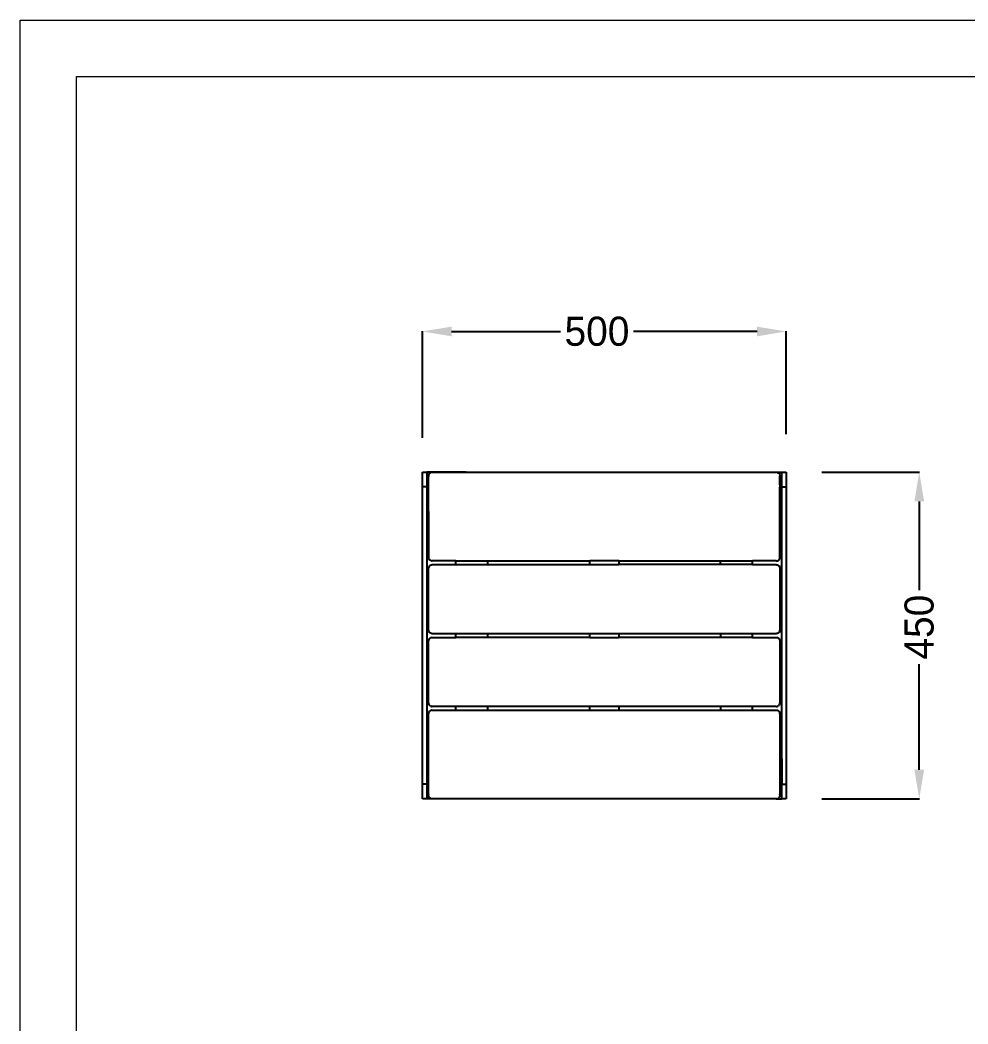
# Model space of a CAD drawing. Header units: millimetres. Extents: x 2144 to 4750, y 92 to 3343.
# Drawn here: x 2144 to 3447, y 1963 to 3343 of the extents above; entities that cross this region are included whole.
import ezdxf

# ---------------------------------------------------------------- set-up
doc = ezdxf.new("R2010")
doc.units = ezdxf.units.MM
doc.header["$PDSIZE"] = -1
doc.layers.add('DIMS', color=1, linetype='Continuous')
doc.layers.add('tabelka', color=155, linetype='Continuous')
doc.styles.get("Standard").update_dxf_attribs({"font": 'Gothic.ttf'})
doc.dimstyles.new('ISO-25', dxfattribs={"dimtxt": 2.5, "dimasz": 2.5, "dimexe": 1.25, "dimexo": 0.625, "dimtad": 1, "dimtxsty": 'Standard', "dimcen": 2.5, "dimadec": 0, "dimazin": 0, "dimtfac": 1, "dimtmove": 0, "dimatfit": 3, "dimfxl": 1, "dimarcsym": 0})

# ---------------------------------------------------------------- blocks, each defined once
blk = doc.blocks.new('*D15')
at = {"layer": 'Defpoints', "color": 0, "transparency": 16777216}
for p in [(3197.3, 2914.6), (2697.3, 2768), (3197.3, 2772.7)]:
    blk.add_point(p, dxfattribs=at)
at = {"layer": 'DIMS', "color": 0, "lineweight": -2, "transparency": 16777216}
for p, q in [((2697.3, 2768.5), (2697.3, 2915.1)), ((2737.3, 2914.6), (2887, 2914.6)), ((3157.3, 2914.6), (2987.6, 2914.6)), ((3197.3, 2773.2), (3197.3, 2915.1))]:
    blk.add_line(p, q, dxfattribs=at)
at = {"layer": 'DIMS', "color": 0, "transparency": 16777216}
for points in [[(2737.3, 2921.2), (2737.3, 2907.9), (2697.3, 2914.6)], [(3157.3, 2921.2), (3157.3, 2907.9), (3197.3, 2914.6)]]:
    blk.add_solid(points, dxfattribs=at)
at = {"layer": 'DIMS', "color": 0, "transparency": 16777216, "insert": (2937.3, 2914.6), "char_height": 40, "attachment_point": 5}
blk.add_mtext('500', dxfattribs=at)
blk = doc.blocks.new('*D18')
at = {"layer": 'Defpoints', "color": 0, "transparency": 16777216}
for p in [(3245.9, 2721), (3245.9, 2272), (3380.3, 2272)]:
    blk.add_point(p, dxfattribs=at)
at = {"layer": 'DIMS', "color": 0, "lineweight": -2, "transparency": 16777216}
for p, q in [((3246.4, 2721), (3380.8, 2721)), ((3380.3, 2681), (3380.3, 2558.7)), ((3380.3, 2312), (3380.3, 2457.3)), ((3246.4, 2272), (3380.8, 2272))]:
    blk.add_line(p, q, dxfattribs=at)
at = {"layer": 'DIMS', "color": 0, "transparency": 16777216}
for points in [[(3373.7, 2681), (3387, 2681), (3380.3, 2721)], [(3373.7, 2312), (3387, 2312), (3380.3, 2272)]]:
    blk.add_solid(points, dxfattribs=at)
at = {"layer": 'DIMS', "color": 0, "transparency": 16777216, "insert": (3380.3, 2508), "char_height": 40, "attachment_point": 5, "rotation": 90}
blk.add_mtext('450', dxfattribs=at)

msp = doc.modelspace()

# ---------------------------------------------------------------- linework, layer by layer
for p, q in [((2697.3, 2721), (2703.3, 2721)), ((2697.3, 2719.8), (2697.3, 2721)), ((2697.3, 2718.2), (2697.3, 2719.8)), ((2703.5, 2721), (2703.3, 2721)), ((2703.3, 2721), (2703.3, 2719.8)), ((2703.3, 2719.8), (2703.3, 2718.2)), ((2703.9, 2721), (2703.5, 2721)), ((2704.5, 2721), (2703.9, 2721)), ((2705.4, 2721), (2704.5, 2721)), ((2706.5, 2721), (2705.4, 2721)), ((2707.8, 2721), (2706.5, 2721)), ((2706.5, 2718.5), (2707, 2719.2)), ((2707, 2719.2), (2707.6, 2719.8)), ((2707.6, 2719.8), (2707.8, 2720)), ((2709.2, 2721), (2707.8, 2721)), ((2707.8, 2720), (2708.3, 2720.3)), ((2708.3, 2720.3), (2709.1, 2720.7)), ((2709.1, 2720.7), (2709.2, 2720.7)), ((2710.8, 2721), (2709.2, 2721)), ((2709.2, 2720.7), (2710, 2720.9)), ((2710.8, 2721), (2710, 2720.9)), ((2712.3, 2721), (2710.8, 2721)), ((2710.8, 2721), (2712.3, 2721)), ((2710.8, 2721), (2710.8, 2721)), ((2757.3, 2721), (2712.3, 2721)), ((2712.3, 2721), (2764.6, 2721)), ((2764.6, 2721), (3130.1, 2721)), ((3130.1, 2721), (3182.3, 2721)), ((3137.3, 2721), (3182.3, 2721)), ((3182.3, 2721), (3183.9, 2721)), ((3182.3, 2721), (3183.8, 2721)), ((3183.8, 2721), (3183.9, 2721)), ((3183.9, 2721), (3184.7, 2720.9)), ((3183.9, 2721), (3185.4, 2721)), ((3184.7, 2720.9), (3185.4, 2720.7)), ((3185.4, 2721), (3186.8, 2721)), ((3185.4, 2720.7), (3185.5, 2720.7)), ((3185.5, 2720.7), (3186.3, 2720.3)), ((3186.3, 2720.3), (3186.8, 2720)), ((3186.8, 2721), (3188.1, 2721)), ((3186.8, 2720), (3187, 2719.8)), ((3187.7, 2719.2), (3187, 2719.8)), ((3187.7, 2719.2), (3188.1, 2718.5)), ((3188.1, 2721), (3189.2, 2721)), ((3189.2, 2721), (3190.1, 2721)), ((3190.1, 2721), (3190.8, 2721)), ((3190.8, 2721), (3191.2, 2721)), ((3191.2, 2721), (3191.3, 2721)), ((3191.3, 2719.8), (3191.3, 2721)), ((3191.3, 2721), (3197.3, 2721)), ((3191.3, 2718.2), (3191.3, 2719.8)), ((3197.3, 2721), (3197.3, 2719.8)), ((3197.3, 2719.8), (3197.3, 2718.2)), ((2697.3, 2716.1), (2697.3, 2718.2)), ((2697.3, 2713.7), (2697.3, 2716.1)), ((2697.3, 2711.1), (2697.3, 2713.7)), ((2697.3, 2708.2), (2697.3, 2711.1)), ((2697.3, 2705.1), (2697.3, 2708.2)), ((2703.3, 2718.2), (2703.3, 2716.1)), ((2703.3, 2716.1), (2703.3, 2713.7)), ((2703.3, 2713.7), (2703.3, 2711.1)), ((2703.3, 2711.1), (2703.3, 2708.2)), ((2703.3, 2708.2), (2703.3, 2705.1)), ((2705.8, 2716), (2705.9, 2716.6)), ((2705.8, 2716), (2705.8, 2715.1)), ((2705.8, 2714), (2705.8, 2715.1)), ((2705.8, 2712.5), (2705.8, 2714)), ((2705.8, 2710.6), (2705.8, 2712.5)), ((2705.8, 2708.5), (2705.8, 2710.6)), ((2705.8, 2706.1), (2705.8, 2708.5)), ((2705.8, 2703.6), (2705.8, 2706.1)), ((2706.1, 2717.7), (2705.9, 2716.8)), ((2705.9, 2716.8), (2705.9, 2716.6)), ((2706.1, 2717.7), (2706.5, 2718.5)), ((2706.5, 2718.5), (2706.5, 2718.5)), ((3188.1, 2718.5), (3188.2, 2718.5)), ((3188.5, 2717.7), (3188.2, 2718.5)), ((3188.5, 2717.7), (3188.8, 2716.8)), ((3188.8, 2716.8), (3188.8, 2716.6)), ((3188.8, 2716.6), (3188.8, 2716)), ((3188.8, 2715.8), (3188.8, 2716)), ((3188.8, 2715.7), (3188.8, 2715.8)), ((3188.8, 2715.1), (3188.8, 2715.7)), ((3188.8, 2714), (3188.8, 2715.1)), ((3188.8, 2712.5), (3188.8, 2714)), ((3188.8, 2710.6), (3188.8, 2712.5)), ((3188.8, 2708.5), (3188.8, 2710.6)), ((3188.8, 2706.1), (3188.8, 2708.5)), ((3188.8, 2703.6), (3188.8, 2706.1)), ((3191.3, 2716.1), (3191.3, 2718.2)), ((3191.3, 2713.7), (3191.3, 2716.1)), ((3191.3, 2711.1), (3191.3, 2713.7)), ((3191.3, 2708.2), (3191.3, 2711.1)), ((3191.3, 2705.1), (3191.3, 2708.2)), ((3197.3, 2718.2), (3197.3, 2716.1)), ((3197.3, 2716.1), (3197.3, 2713.7)), ((3197.3, 2713.7), (3197.3, 2711.1)), ((3197.3, 2711.1), (3197.3, 2708.2)), ((3197.3, 2708.2), (3197.3, 2705.1)), ((2697.3, 2702), (2697.3, 2705.1)), ((2697.3, 2292), (2697.3, 2702)), ((2703.5, 2701), (2697.3, 2701)), ((2703.3, 2705.1), (2703.3, 2702)), ((2703.3, 2702), (2703.3, 2701)), ((2703.3, 2701), (2703.5, 2701)), ((2703.3, 2701), (2703.3, 2666)), ((2703.5, 2701), (2703.9, 2701)), ((2703.9, 2701), (2704.5, 2701)), ((2704.5, 2701), (2705.4, 2701)), ((2705.4, 2701), (2705.8, 2701)), ((2705.8, 2701), (2705.8, 2703.6)), ((2705.8, 2667), (2705.8, 2701)), ((3188.8, 2703.6), (3188.8, 2701)), ((3188.8, 2701), (3189.2, 2701)), ((3188.8, 2699.6), (3188.8, 2701)), ((3188.8, 2666), (3188.8, 2699.6)), ((3189.2, 2701), (3190.1, 2701)), ((3190.1, 2701), (3190.8, 2701)), ((3190.8, 2701), (3191.2, 2701)), ((3191.2, 2701), (3191.3, 2701)), ((3191.3, 2702), (3191.3, 2705.1)), ((3191.3, 2702), (3191.3, 2701)), ((3191.3, 2666), (3191.3, 2701)), ((3191.3, 2701), (3197.3, 2701)), ((3197.3, 2705.1), (3197.3, 2702)), ((3197.3, 2702), (3197.3, 2292)), ((2705.8, 2666), (2703.3, 2666)), ((2703.3, 2666), (2703.3, 2327)), ((2705.8, 2667), (2705.8, 2666)), ((2705.8, 2666), (2705.8, 2604)), ((3191.3, 2666), (3188.8, 2666)), ((3188.8, 2604), (3188.8, 2666)), ((3191.3, 2327), (3191.3, 2666)), ((2705.8, 2604), (2705.9, 2603.7)), ((2705.9, 2603.7), (2705.9, 2603.5)), ((2705.9, 2603.5), (2705.9, 2603.4)), ((2705.9, 2603.4), (2705.9, 2603.3)), ((2705.9, 2603.3), (2705.9, 2603.1)), ((2705.9, 2603.1), (2706.1, 2602.4)), ((2706.1, 2602.4), (2706.1, 2602.3)), ((2706.5, 2601.5), (2706.1, 2602.3)), ((2707, 2600.8), (2706.5, 2601.5)), ((2706.5, 2601.5), (2706.5, 2601.5)), ((2707.6, 2600.1), (2707, 2600.8)), ((2708.3, 2599.6), (2707.6, 2600.1)), ((2709.1, 2599.3), (2708.3, 2599.6)), ((2710, 2599.1), (2709.1, 2599.3)), ((2710, 2599.1), (2710.8, 2599)), ((2743.3, 2599), (2710.8, 2599)), ((2743.3, 2594), (2743.3, 2599)), ((2743.3, 2599), (2787.3, 2599)), ((2787.3, 2594), (2787.3, 2599)), ((2787.3, 2599), (2927.3, 2599)), ((2927.3, 2594), (2927.3, 2599)), ((2967.3, 2599), (2927.3, 2599)), ((2967.3, 2599), (2967.3, 2594)), ((2967.3, 2599), (3107.3, 2599)), ((3107.3, 2594), (3107.3, 2599)), ((3107.3, 2599), (3151.3, 2599)), ((3151.3, 2594), (3151.3, 2599)), ((3183.8, 2599), (3151.3, 2599)), ((3183.8, 2599), (3184.7, 2599.1)), ((3184.7, 2599.1), (3185.5, 2599.3)), ((3185.5, 2599.3), (3186.3, 2599.6)), ((3186.3, 2599.6), (3187, 2600.1)), ((3187, 2600.1), (3187.7, 2600.8)), ((3187.7, 2600.8), (3188.2, 2601.5)), ((3188.3, 2601.9), (3188.2, 2601.5)), ((3188.2, 2601.5), (3188.2, 2601.5)), ((3188.3, 2601.9), (3188.5, 2602.3)), ((3188.8, 2603.1), (3188.5, 2602.4)), ((3188.5, 2602.3), (3188.5, 2602.4)), ((3188.5, 2602.3), (3188.5, 2602.3)), ((3188.8, 2604), (3188.8, 2603.7)), ((3188.8, 2603.7), (3188.8, 2603.5)), ((3188.8, 2603.5), (3188.8, 2603.4)), ((3188.8, 2603.3), (3188.8, 2603.4)), ((3188.8, 2603.1), (3188.8, 2603.3)), ((2705.9, 2589.3), (2705.8, 2589)), ((2705.8, 2504), (2705.8, 2589)), ((2705.9, 2589.8), (2706, 2590.1)), ((2705.9, 2589.8), (2705.9, 2589.8)), ((2705.9, 2589.8), (2705.9, 2589.8)), ((2705.9, 2589.8), (2705.9, 2589.7)), ((2705.9, 2589.7), (2705.9, 2589.6)), ((2705.9, 2589.6), (2705.9, 2589.5)), ((2705.9, 2589.5), (2705.9, 2589.4)), ((2705.9, 2589.4), (2705.9, 2589.3)), ((2706, 2590.1), (2706.1, 2590.5)), ((2706.4, 2591.2), (2706.1, 2590.7)), ((2706.1, 2590.7), (2706.1, 2590.7)), ((2706.1, 2590.7), (2706.1, 2590.6)), ((2706.1, 2590.5), (2706.1, 2590.6)), ((2706.4, 2591.2), (2706.5, 2591.4)), ((2706.8, 2591.9), (2706.5, 2591.5)), ((2706.5, 2591.5), (2706.5, 2591.4)), ((2706.8, 2591.9), (2707, 2592.2)), ((2707.3, 2592.5), (2707, 2592.2)), ((2707.3, 2592.5), (2707.6, 2592.8)), ((2707.9, 2593), (2707.6, 2592.8)), ((2707.9, 2593), (2708.3, 2593.3)), ((2708.6, 2593.4), (2708.3, 2593.3)), ((2708.6, 2593.4), (2709.1, 2593.7)), ((2709.1, 2593.7), (2709.2, 2593.7)), ((2709.2, 2593.7), (2709.3, 2593.7)), ((2709.3, 2593.7), (2709.7, 2593.8)), ((2709.7, 2593.8), (2710, 2593.9)), ((2710, 2593.9), (2710.8, 2594)), ((2710, 2593.9), (2710, 2593.9)), ((2710, 2593.9), (2710, 2593.9)), ((2710.8, 2594), (2743.3, 2594)), ((2743.3, 2594), (2787.3, 2594)), ((2787.3, 2594), (2927.3, 2594)), ((2927.3, 2594), (2967.3, 2594)), ((3107.3, 2594), (2967.3, 2594)), ((3151.3, 2594), (3107.3, 2594)), ((3151.3, 2594), (3183.8, 2594)), ((3151.3, 2593), (3151.3, 2593)), ((3183.8, 2594), (3184.7, 2593.9)), ((3184.7, 2593.9), (3185.5, 2593.7)), ((3185.5, 2593.7), (3186.3, 2593.3)), ((3186.3, 2593.3), (3187, 2592.8)), ((3187, 2592.8), (3187.7, 2592.2)), ((3187.7, 2592.2), (3187.7, 2592.2)), ((3187.7, 2592.2), (3188.2, 2591.5)), ((3188.2, 2591.5), (3188.2, 2591.4)), ((3188.5, 2590.7), (3188.2, 2591.4)), ((3188.5, 2590.7), (3188.5, 2590.6)), ((3188.5, 2590.6), (3188.8, 2589.8)), ((3188.8, 2589.8), (3188.8, 2589.8)), ((3188.8, 2589.8), (3188.8, 2589.6)), ((3188.8, 2589.6), (3188.8, 2589.5)), ((3188.8, 2589.5), (3188.8, 2589.4)), ((3188.8, 2589.4), (3188.8, 2589.2)), ((3188.8, 2589.2), (3188.8, 2589)), ((3188.8, 2589), (3188.8, 2589)), ((3188.8, 2589), (3188.8, 2504)), ((2705.8, 2504), (2705.9, 2503.7)), ((2705.9, 2503.7), (2705.9, 2503.5)), ((2705.9, 2503.5), (2705.9, 2503.4)), ((2705.9, 2503.4), (2705.9, 2503.3)), ((2705.9, 2503.3), (2705.9, 2503.1)), ((2705.9, 2503.1), (2706.1, 2502.4)), ((2706.1, 2502.4), (2706.1, 2502.3)), ((2706.5, 2501.5), (2706.1, 2502.3)), ((2707, 2500.8), (2706.5, 2501.5)), ((2706.5, 2501.5), (2706.5, 2501.5)), ((2707.6, 2500.1), (2707, 2500.8)), ((2708.3, 2499.6), (2707.6, 2500.1)), ((2709.1, 2499.3), (2708.3, 2499.6)), ((2710, 2499.1), (2709.1, 2499.3)), ((2710.8, 2499), (2710, 2499.1)), ((2743.3, 2499), (2710.8, 2499)), ((2743.3, 2494), (2743.3, 2499)), ((2787.3, 2499), (2743.3, 2499)), ((2787.3, 2494), (2787.3, 2499)), ((2927.3, 2499), (2787.3, 2499)), ((2927.3, 2494), (2927.3, 2499)), ((2967.3, 2499), (2927.3, 2499)), ((2967.3, 2499), (2967.3, 2494)), ((3107.3, 2499), (2967.3, 2499)), ((3151.3, 2499), (3107.3, 2499)), ((3107.3, 2499), (3107.3, 2494)), ((3151.3, 2494), (3151.3, 2499)), ((3183.8, 2499), (3151.3, 2499)), ((3184.7, 2499.1), (3183.8, 2499)), ((3185.5, 2499.3), (3184.7, 2499.1)), ((3186.3, 2499.6), (3185.5, 2499.3)), ((3187, 2500.1), (3186.3, 2499.6)), ((3187.7, 2500.8), (3187, 2500.1)), ((3188.2, 2501.5), (3187.7, 2500.8)), ((3188.3, 2501.9), (3188.2, 2501.5)), ((3188.2, 2501.5), (3188.2, 2501.5)), ((3188.5, 2502.3), (3188.3, 2501.9)), ((3188.5, 2502.4), (3188.8, 2503.1)), ((3188.5, 2502.4), (3188.5, 2502.3)), ((3188.5, 2502.3), (3188.5, 2502.3)), ((3188.8, 2503.7), (3188.8, 2504)), ((3188.8, 2503.5), (3188.8, 2503.7)), ((3188.8, 2503.4), (3188.8, 2503.5)), ((3188.8, 2503.4), (3188.8, 2503.3)), ((3188.8, 2503.1), (3188.8, 2503.3)), ((2705.9, 2489.3), (2705.8, 2489)), ((2705.8, 2404), (2705.8, 2489)), ((2706, 2490.1), (2705.9, 2489.8)), ((2705.9, 2489.8), (2705.9, 2489.8)), ((2705.9, 2489.8), (2705.9, 2489.8)), ((2705.9, 2489.8), (2705.9, 2489.7)), ((2705.9, 2489.7), (2705.9, 2489.6)), ((2705.9, 2489.6), (2705.9, 2489.5)), ((2705.9, 2489.5), (2705.9, 2489.4)), ((2705.9, 2489.4), (2705.9, 2489.3)), ((2706, 2490.1), (2706.1, 2490.5)), ((2706.4, 2491.2), (2706.1, 2490.7)), ((2706.1, 2490.7), (2706.1, 2490.7)), ((2706.1, 2490.7), (2706.1, 2490.6)), ((2706.1, 2490.5), (2706.1, 2490.6)), ((2706.4, 2491.2), (2706.5, 2491.4)), ((2706.8, 2491.9), (2706.5, 2491.5)), ((2706.5, 2491.5), (2706.5, 2491.4)), ((2706.8, 2491.9), (2707, 2492.2)), ((2707.3, 2492.5), (2707, 2492.2)), ((2707.3, 2492.5), (2707.6, 2492.8)), ((2707.9, 2493), (2707.6, 2492.8)), ((2707.9, 2493), (2708.3, 2493.3)), ((2708.6, 2493.4), (2708.3, 2493.3)), ((2708.6, 2493.4), (2709.1, 2493.7)), ((2709.2, 2493.7), (2709.1, 2493.7)), ((2709.2, 2493.7), (2709.3, 2493.7)), ((2709.3, 2493.7), (2709.7, 2493.8)), ((2709.7, 2493.8), (2710, 2493.9)), ((2710, 2493.9), (2710.8, 2494)), ((2710, 2493.9), (2710, 2493.9)), ((2710, 2493.9), (2710, 2493.9)), ((2710.8, 2494), (2743.3, 2494)), ((2787.3, 2494), (2743.3, 2494)), ((2927.3, 2494), (2787.3, 2494)), ((2927.3, 2494), (2967.3, 2494)), ((3107.3, 2494), (2967.3, 2494)), ((3151.3, 2494), (3107.3, 2494)), ((3151.3, 2494), (3183.8, 2494)), ((3151.3, 2493), (3151.3, 2493)), ((3183.8, 2494), (3184.7, 2493.9)), ((3184.7, 2493.9), (3185.5, 2493.7)), ((3185.5, 2493.7), (3186.3, 2493.3)), ((3186.3, 2493.3), (3187, 2492.8)), ((3187, 2492.8), (3187.7, 2492.2)), ((3187.7, 2492.2), (3187.7, 2492.2)), ((3187.7, 2492.2), (3187.9, 2491.8)), ((3188.2, 2491.5), (3187.9, 2491.8)), ((3188.2, 2491.5), (3188.2, 2491.4)), ((3188.5, 2490.7), (3188.2, 2491.4)), ((3188.5, 2490.7), (3188.5, 2490.6)), ((3188.5, 2490.6), (3188.8, 2489.8)), ((3188.8, 2489.8), (3188.8, 2489.8)), ((3188.8, 2489.8), (3188.8, 2489.6)), ((3188.8, 2489.6), (3188.8, 2489.5)), ((3188.8, 2489.5), (3188.8, 2489.4)), ((3188.8, 2489.4), (3188.8, 2489.2)), ((3188.8, 2489.2), (3188.8, 2489)), ((3188.8, 2489), (3188.8, 2404)), ((2705.8, 2404), (2705.9, 2403.7)), ((2705.9, 2403.7), (2705.9, 2403.5)), ((2705.9, 2403.5), (2705.9, 2403.4)), ((2705.9, 2403.4), (2705.9, 2403.3)), ((2705.9, 2403.3), (2705.9, 2403.1)), ((2705.9, 2403.1), (2706.1, 2402.4)), ((2706.1, 2402.4), (2706.1, 2402.3)), ((2706.5, 2401.5), (2706.1, 2402.3)), ((2706.5, 2401.5), (2706.5, 2401.5)), ((3188.2, 2401.5), (3188.3, 2401.9)), ((3188.2, 2401.5), (3188.2, 2401.5)), ((3188.5, 2402.3), (3188.3, 2401.9)), ((3188.5, 2402.4), (3188.6, 2402.7)), ((3188.6, 2402.7), (3188.8, 2403.1)), ((3188.8, 2403.7), (3188.8, 2404)), ((3188.8, 2403.5), (3188.8, 2403.7)), ((3188.8, 2403.4), (3188.8, 2403.5)), ((3188.8, 2403.4), (3188.8, 2403.3)), ((3188.8, 2403.1), (3188.8, 2403.3)), ((2705.9, 2389.3), (2705.8, 2389)), ((2705.8, 2327), (2705.8, 2389)), ((2706.1, 2390.6), (2705.9, 2389.8)), ((2705.9, 2389.8), (2705.9, 2389.6)), ((2705.9, 2389.5), (2705.9, 2389.6)), ((2705.9, 2389.5), (2705.9, 2389.4)), ((2705.9, 2389.4), (2705.9, 2389.3)), ((2706.1, 2390.7), (2706.3, 2391.1)), ((2706.1, 2390.6), (2706.1, 2390.7)), ((2706.3, 2391.1), (2706.5, 2391.4)), ((2707, 2400.8), (2706.5, 2401.5)), ((2706.5, 2391.5), (2707, 2392.2)), ((2706.5, 2391.4), (2706.5, 2391.5)), ((2707.6, 2400.1), (2707, 2400.8)), ((2707, 2392.2), (2707.6, 2392.8)), ((2708.3, 2399.6), (2707.6, 2400.1)), ((2707.6, 2392.8), (2708.3, 2393.3)), ((2708.3, 2399.6), (2709.1, 2399.3)), ((2708.3, 2393.3), (2709.1, 2393.7)), ((2710, 2399.1), (2709.1, 2399.3)), ((2710, 2393.9), (2709.1, 2393.7)), ((2710, 2399.1), (2710.8, 2399)), ((2710, 2393.9), (2710.8, 2394)), ((2743.3, 2399), (2710.8, 2399)), ((2710.8, 2394), (2743.3, 2394)), ((2743.3, 2394), (2743.3, 2399)), ((2787.3, 2399), (2743.3, 2399)), ((2743.3, 2394), (2787.3, 2394)), ((2787.3, 2394), (2787.3, 2399)), ((2927.3, 2399), (2787.3, 2399)), ((2787.3, 2394), (2927.3, 2394)), ((2927.3, 2394), (2927.3, 2399)), ((2967.3, 2399), (2927.3, 2399)), ((2927.3, 2394), (2967.3, 2394)), ((2967.3, 2399), (2967.3, 2394)), ((3107.3, 2399), (2967.3, 2399)), ((2967.3, 2394), (3107.3, 2394)), ((3107.3, 2399), (3107.3, 2394)), ((3151.3, 2399), (3107.3, 2399)), ((3107.3, 2394), (3151.3, 2394)), ((3151.3, 2394), (3151.3, 2399)), ((3183.8, 2399), (3151.3, 2399)), ((3151.3, 2394), (3183.8, 2394)), ((3183.8, 2399), (3184.7, 2399.1)), ((3183.8, 2394), (3184.7, 2393.9)), ((3184.7, 2399.1), (3185.5, 2399.3)), ((3184.7, 2393.9), (3185.5, 2393.7)), ((3185.5, 2399.3), (3186.3, 2399.6)), ((3185.5, 2393.7), (3186.3, 2393.3)), ((3187, 2400.1), (3186.3, 2399.6)), ((3186.3, 2393.3), (3187, 2392.8)), ((3187.7, 2400.8), (3187, 2400.1)), ((3187, 2392.8), (3187.7, 2392.2)), ((3188.2, 2401.5), (3187.7, 2400.8)), ((3187.7, 2392.2), (3188.2, 2391.5)), ((3188.2, 2391.4), (3188.2, 2391.5)), ((3188.2, 2391.4), (3188.5, 2390.7)), ((3188.5, 2390.6), (3188.5, 2390.7)), ((3188.8, 2389.8), (3188.5, 2390.6)), ((3188.8, 2389.6), (3188.8, 2389.8)), ((3188.8, 2389.5), (3188.8, 2389.6)), ((3188.8, 2389.4), (3188.8, 2389.5)), ((3188.8, 2389.3), (3188.8, 2389.4)), ((3188.8, 2389), (3188.8, 2389.3)), ((3188.8, 2389), (3188.8, 2327)), ((2703.3, 2327), (2705.8, 2327)), ((2703.3, 2327), (2703.3, 2292)), ((2705.8, 2293.4), (2705.8, 2327)), ((3188.8, 2327), (3191.3, 2327)), ((3188.8, 2327), (3188.8, 2326)), ((3188.8, 2326), (3188.8, 2292)), ((3191.3, 2327), (3191.3, 2292)), ((2697.3, 2288.8), (2697.3, 2292)), ((2703.3, 2292), (2697.3, 2292)), ((2703.3, 2292), (2703.3, 2288.8)), ((2703.3, 2292), (2703.5, 2292)), ((2703.5, 2292), (2703.9, 2292)), ((2703.9, 2292), (2704.5, 2292)), ((2704.5, 2292), (2705.4, 2292)), ((2705.4, 2292), (2705.8, 2292)), ((2705.8, 2292), (2705.8, 2293.4)), ((2705.8, 2289.4), (2705.8, 2292)), ((3188.8, 2292), (3189.2, 2292)), ((3188.8, 2292), (3188.8, 2289.4)), ((3189.2, 2292), (3190.1, 2292)), ((3190.1, 2292), (3190.8, 2292)), ((3190.8, 2292), (3191.2, 2292)), ((3191.2, 2292), (3191.3, 2292)), ((3191.3, 2288.8), (3191.3, 2292)), ((3191.3, 2292), (3197.3, 2292)), ((3197.3, 2292), (3197.3, 2288.8)), ((2697.3, 2285.8), (2697.3, 2288.8)), ((2697.3, 2282.9), (2697.3, 2285.8)), ((2697.3, 2280.2), (2697.3, 2282.9)), ((2697.3, 2277.8), (2697.3, 2280.2)), ((2697.3, 2275.8), (2697.3, 2277.8)), ((2703.3, 2288.8), (2703.3, 2285.8)), ((2703.3, 2285.8), (2703.3, 2282.9)), ((2703.3, 2282.9), (2703.3, 2280.2)), ((2703.3, 2280.2), (2703.3, 2277.8)), ((2703.3, 2277.8), (2703.3, 2275.8)), ((2705.8, 2286.8), (2705.8, 2289.4)), ((2705.8, 2284.5), (2705.8, 2286.8)), ((2705.8, 2282.3), (2705.8, 2284.5)), ((2705.8, 2280.5), (2705.8, 2282.3)), ((2705.8, 2279), (2705.8, 2280.5)), ((2705.8, 2277.9), (2705.8, 2279)), ((2705.8, 2277.9), (2705.8, 2277)), ((3188.8, 2289.4), (3188.8, 2286.8)), ((3188.8, 2286.8), (3188.8, 2284.5)), ((3188.8, 2284.5), (3188.8, 2282.3)), ((3188.8, 2282.3), (3188.8, 2280.5)), ((3188.8, 2280.5), (3188.8, 2279)), ((3188.8, 2279), (3188.8, 2277.9)), ((3188.8, 2277), (3188.8, 2277.9)), ((3191.3, 2285.8), (3191.3, 2288.8)), ((3191.3, 2282.9), (3191.3, 2285.8)), ((3191.3, 2280.2), (3191.3, 2282.9)), ((3191.3, 2277.8), (3191.3, 2280.2)), ((3191.3, 2275.8), (3191.3, 2277.8)), ((3197.3, 2288.8), (3197.3, 2285.8)), ((3197.3, 2285.8), (3197.3, 2282.9)), ((3197.3, 2282.9), (3197.3, 2280.2)), ((3197.3, 2280.2), (3197.3, 2277.8)), ((3197.3, 2277.8), (3197.3, 2275.8)), ((2697.3, 2274.2), (2697.3, 2275.8)), ((2697.3, 2273), (2697.3, 2274.2)), ((2697.3, 2272.2), (2697.3, 2273)), ((2697.3, 2272), (2697.3, 2272.2)), ((2703.3, 2272), (2697.3, 2272)), ((2703.3, 2275.8), (2703.3, 2274.2)), ((2703.3, 2274.2), (2703.3, 2273)), ((2703.3, 2273), (2703.3, 2272.2)), ((2703.3, 2272.2), (2703.3, 2272)), ((2703.5, 2272), (2703.3, 2272)), ((2703.9, 2272), (2703.5, 2272)), ((2704.5, 2272), (2703.9, 2272)), ((2705.4, 2272), (2704.5, 2272)), ((2706.5, 2272), (2705.4, 2272)), ((2705.9, 2276.3), (2705.8, 2277)), ((2705.9, 2276.1), (2705.9, 2276.3)), ((2706.1, 2275.3), (2705.9, 2276.1)), ((2706.5, 2274.5), (2706.1, 2275.3)), ((2706.5, 2274.4), (2706.5, 2274.5)), ((2707, 2273.8), (2706.5, 2274.4)), ((2707.8, 2272), (2706.5, 2272)), ((2707, 2273.8), (2707.6, 2273.1)), ((2707.8, 2273), (2707.6, 2273.1)), ((2708.3, 2272.6), (2707.8, 2273)), ((2709.2, 2272), (2707.8, 2272)), ((2709.1, 2272.3), (2708.3, 2272.6)), ((2709.2, 2272.2), (2709.1, 2272.3)), ((2710, 2272.1), (2709.2, 2272.2)), ((2710.8, 2272), (2709.2, 2272)), ((2710.8, 2272), (2710, 2272.1)), ((3183.8, 2272), (2710.8, 2272)), ((2710.8, 2272), (2710.8, 2272)), ((3183.8, 2272), (3183.9, 2272)), ((3184.7, 2272.1), (3183.9, 2272)), ((3183.9, 2272), (3185.4, 2272)), ((3184.7, 2272.1), (3185.4, 2272.2)), ((3185.4, 2272.2), (3185.5, 2272.3)), ((3185.4, 2272), (3186.8, 2272)), ((3185.5, 2272.3), (3186.3, 2272.6)), ((3186.3, 2272.6), (3186.8, 2273)), ((3186.8, 2273), (3187, 2273.1)), ((3186.8, 2272), (3188.1, 2272)), ((3187, 2273.1), (3187.7, 2273.8)), ((3187.7, 2273.8), (3188.1, 2274.4)), ((3188.1, 2274.4), (3188.2, 2274.5)), ((3188.1, 2272), (3189.2, 2272)), ((3188.2, 2274.5), (3188.5, 2275.3)), ((3188.8, 2276.1), (3188.5, 2275.3)), ((3188.8, 2277), (3188.8, 2276.3)), ((3188.8, 2276.1), (3188.8, 2276.3)), ((3189.2, 2272), (3190.1, 2272)), ((3190.1, 2272), (3190.8, 2272)), ((3190.8, 2272), (3191.2, 2272)), ((3191.2, 2272), (3191.3, 2272)), ((3191.3, 2274.2), (3191.3, 2275.8)), ((3191.3, 2273), (3191.3, 2274.2)), ((3191.3, 2272.2), (3191.3, 2273)), ((3191.3, 2272), (3191.3, 2272.2)), ((3197.3, 2272), (3191.3, 2272)), ((3197.3, 2275.8), (3197.3, 2274.2)), ((3197.3, 2274.2), (3197.3, 2273)), ((3197.3, 2273), (3197.3, 2272.2)), ((3197.3, 2272.2), (3197.3, 2272))]:
    msp.add_line(p, q)
at = {"layer": 'tabelka', "lineweight": 5}
for points in [[(2144.2, 3342.7), (4750.2, 3342.7), (4750.2, 91.9), (2144.2, 91.9)], [(2221.6, 3265.3), (4672.8, 3265.3), (4672.8, 169.3), (2221.6, 169.3)]]:
    msp.add_lwpolyline(points, close=True, dxfattribs=at)

# ---------------------------------------------------------------- dimensions: what is measured, and where the dimension line sits
at = {"layer": 'DIMS'}
dim = msp.add_linear_dim(base=(3197.3, 2914.6), p1=(2697.3, 2768), p2=(3197.3, 2772.7), dimstyle='ISO-25', override={"dimtxt": 40, "dimasz": 40, "dimexe": 0.5, "dimexo": 0.5, "dimgap": 6, "dimtad": 0, "dimtih": 1, "dimtoh": 1, "dimdec": 0, "dimzin": 0, "dimadec": 2, "dimtfac": 2, "dimtdec": 1, "dimtzin": 0}, dxfattribs=at)
dim.commit()
dim.dimension.update_dxf_attribs({"geometry": '*D15', "text_midpoint": (2937.3, 2914.6), "dimtype": 160})
dim = msp.add_linear_dim(base=(3380.3, 2272), p1=(3245.9, 2721), p2=(3245.9, 2272), angle=270, text='450', dimstyle='ISO-25', override={"dimtxt": 40, "dimasz": 40, "dimexe": 0.5, "dimexo": 0.5, "dimgap": 6, "dimtad": 0, "dimtih": 1, "dimtoh": 1, "dimdec": 0, "dimzin": 0, "dimadec": 2, "dimtfac": 2, "dimtdec": 1, "dimtzin": 0}, dxfattribs=at)
dim.commit()
dim.dimension.update_dxf_attribs({"geometry": '*D18', "text_midpoint": (3380.3, 2508), "dimtype": 160, "text_rotation": 90})

doc.saveas('drawing.dxf')
